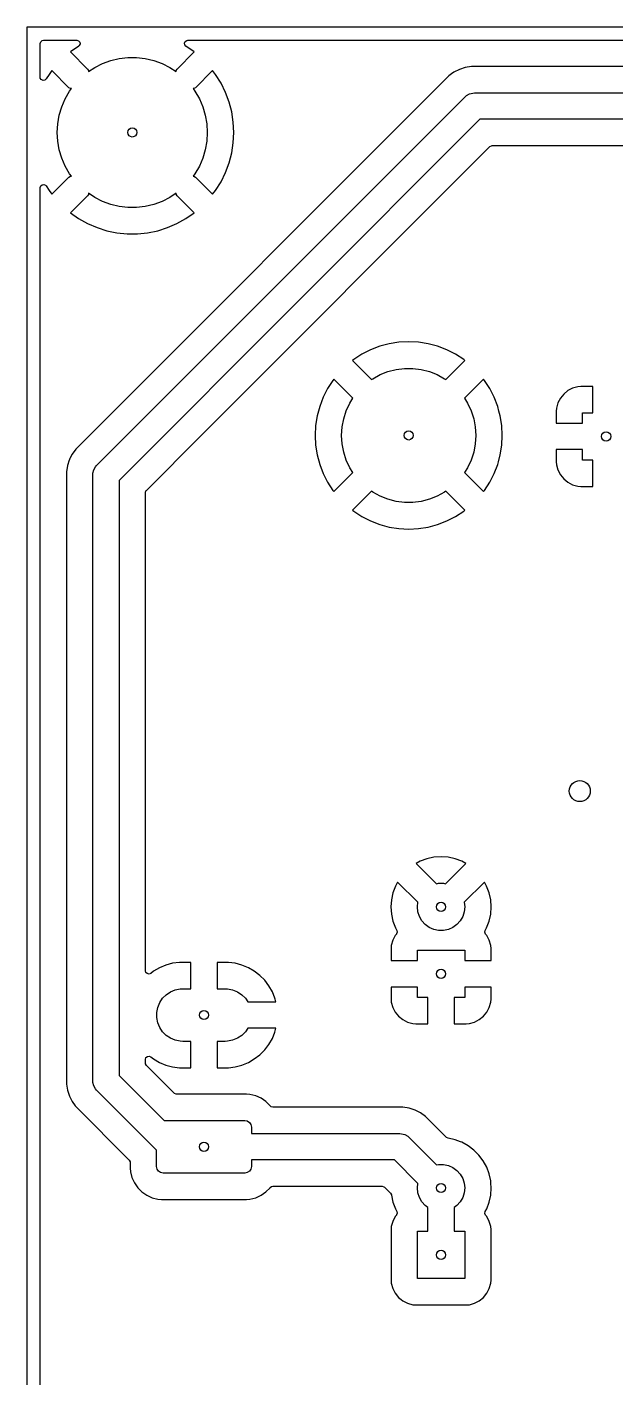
# Model space of a CAD drawing. Extents: x 50 to 210, y -150 to -70.
# Drawn here: x 50 to 72.3, y -121.3 to -70 of the extents above; entities that cross this region are included whole.
import ezdxf

# ---------------------------------------------------------------- set-up
doc = ezdxf.new("R2010")
doc.units = 0
doc.layers.add('BLACK', color=7, linetype='CONTINUOUS')

msp = doc.modelspace()

# ---------------------------------------------------------------- linework, layer by layer
at = {"layer": 'BLACK', "linetype": 'CONTINUOUS'}
for p, q in [((50, -70), (50, -150)), ((210, -70), (50, -70)), ((50.5005, -70.6245), (50.520185, -70.557461)), ((50.5005, -71.902689), (50.5005, -70.6245)), ((50.520185, -70.557461), (50.572989, -70.511706)), ((50.572989, -70.511706), (50.6245, -70.5005)), ((50.6245, -70.5005), (51.893337, -70.5005)), ((51.96345, -70.726726), (51.651178, -70.944072)), ((51.893337, -70.5005), (51.960376, -70.520185)), ((51.960376, -70.520185), (52.006131, -70.572989)), ((51.98705, -70.705703), (51.963073, -70.726184)), ((51.963073, -70.726184), (51.96345, -70.726726)), ((52.016075, -70.642147), (51.98705, -70.705703)), ((52.006131, -70.572989), (52.016075, -70.642147)), ((55.983689, -70.608584), (56.011815, -70.544626)), ((55.994606, -70.677596), (55.983689, -70.608584)), ((56.037362, -70.725558), (55.994606, -70.677596)), ((56.011815, -70.544626), (56.070055, -70.506027)), ((56.03655, -70.726726), (56.037362, -70.725558)), ((56.34882, -70.944072), (56.03655, -70.726726)), ((56.070055, -70.506027), (56.106663, -70.5005)), ((56.106663, -70.5005), (203.893337, -70.5005)), ((51.651178, -70.944072), (52.30098, -71.593874)), ((52.871173, -71.383084), (53.182611, -71.26973)), ((53.182611, -71.26973), (53.505103, -71.193298)), ((53.505103, -71.193298), (53.834287, -71.154822)), ((53.834287, -71.154822), (54.165713, -71.154822)), ((54.165713, -71.154822), (54.494897, -71.193298)), ((54.494897, -71.193298), (54.817389, -71.26973)), ((54.817389, -71.26973), (55.128827, -71.383084)), ((55.699018, -71.593873), (56.34882, -70.944072)), ((50.947123, -71.654229), (50.835999, -71.797792)), ((51.59539, -72.302497), (50.947123, -71.654229)), ((52.30098, -71.593874), (52.334465, -71.655197)), ((52.33185, -71.691749), (52.575, -71.531828)), ((52.334465, -71.655197), (52.33185, -71.691749)), ((52.575, -71.531828), (52.871173, -71.383084)), ((55.128827, -71.383084), (55.425, -71.531828)), ((55.425, -71.531828), (55.667865, -71.691563)), ((55.667183, -71.648511), (55.699018, -71.593873)), ((55.667865, -71.691563), (55.667183, -71.648511)), ((57.052875, -71.654229), (56.404609, -72.302496)), ((57.163996, -71.797786), (57.052875, -71.654229)), ((66.131141, -71.776543), (66.02249, -71.855483)), ((66.213566, -71.716657), (66.131141, -71.776543)), ((66.424003, -71.609433), (66.213566, -71.716657)), ((66.648631, -71.536446), (66.424003, -71.609433)), ((66.881903, -71.4995), (66.648631, -71.536446)), ((66.881908, -71.4995), (66.881903, -71.4995)), ((67.118092, -71.4995), (66.881908, -71.4995)), ((149.118092, -71.4995), (67.118092, -71.4995)), ((50.506017, -71.939264), (50.5005, -71.902689)), ((50.5446, -71.997515), (50.506017, -71.939264)), ((50.60855, -72.025659), (50.5446, -71.997515)), ((50.677565, -72.014761), (50.60855, -72.025659)), ((50.729732, -71.968281), (50.677565, -72.014761)), ((50.835999, -71.797792), (50.729732, -71.968281)), ((66.022487, -71.855485), (51.855484, -86.022488)), ((57.370561, -72.129186), (57.163996, -71.797786)), ((57.542531, -72.47977), (57.370561, -72.129186)), ((66.022488, -71.855485), (66.022487, -71.855485)), ((66.02249, -71.855483), (66.022488, -71.855485)), ((51.321876, -73.025243), (51.453147, -72.720922)), ((51.453147, -72.720922), (51.61886, -72.433899)), ((51.595621, -72.302728), (51.59539, -72.302497)), ((51.657032, -72.336051), (51.595621, -72.302728)), ((51.61886, -72.433899), (51.693731, -72.333329)), ((51.693731, -72.333329), (51.657032, -72.336051)), ((52.646447, -86.646447), (66.646447, -72.646447)), ((56.343286, -72.335981), (56.306272, -72.333333)), ((56.306272, -72.333333), (56.38114, -72.433899)), ((56.404609, -72.302496), (56.343286, -72.335981)), ((56.38114, -72.433899), (56.546853, -72.720922)), ((56.546853, -72.720922), (56.678124, -73.025243)), ((57.542537, -72.479785), (57.542531, -72.47977)), ((57.678154, -72.845962), (57.542537, -72.479785)), ((66.646447, -72.646447), (66.695603, -72.603338)), ((66.695603, -72.603338), (66.695619, -72.603323)), ((66.695619, -72.603323), (66.808658, -72.53806)), ((66.808658, -72.53806), (66.934737, -72.504277)), ((66.934737, -72.504277), (66.934752, -72.504277)), ((66.934752, -72.504277), (67, -72.5)), ((67, -72.5), (149, -72.5)), ((51.226822, -73.342745), (51.321876, -73.025243)), ((56.678124, -73.025243), (56.773178, -73.342745)), ((57.776037, -73.224009), (57.678154, -72.845962)), ((57.83517, -73.610001), (57.776037, -73.224009)), ((51.15, -74), (51.169271, -73.669135)), ((51.169271, -73.669135), (51.226822, -73.342745)), ((67.207106, -73.5), (53.5, -87.207106)), ((56.773178, -73.342745), (56.830729, -73.669135)), ((56.830729, -73.669135), (56.85, -74)), ((57.854947, -74), (57.83517, -73.610001)), ((148.792894, -73.5), (67.207106, -73.5)), ((51.169271, -74.330865), (51.15, -74)), ((51.226822, -74.657255), (51.169271, -74.330865)), ((56.830729, -74.330865), (56.773178, -74.657255)), ((56.85, -74), (56.830729, -74.330865)), ((57.83517, -74.389998), (57.854947, -74)), ((51.321876, -74.974757), (51.226822, -74.657255)), ((56.622028, -85.499999), (67.585208, -74.536819)), ((56.773178, -74.657255), (56.678124, -74.974757)), ((57.678154, -75.154037), (57.776037, -74.77599)), ((57.776037, -74.77599), (57.83517, -74.389998)), ((67.585208, -74.536819), (67.646531, -74.503334)), ((67.646531, -74.503334), (67.672889, -74.5005)), ((67.672889, -74.5005), (76.129449, -74.5005)), ((51.453147, -75.279078), (51.321876, -74.974757)), ((51.61886, -75.566101), (51.453147, -75.279078)), ((56.546853, -75.279078), (56.38114, -75.566101)), ((56.678124, -74.974757), (56.546853, -75.279078)), ((57.542537, -75.520214), (57.678154, -75.154037)), ((50.947123, -76.345769), (51.595389, -75.697502)), ((51.595389, -75.697502), (51.656712, -75.664017)), ((51.693726, -75.666664), (51.61886, -75.566101)), ((51.656712, -75.664017), (51.693726, -75.666664)), ((56.38114, -75.566101), (56.306269, -75.666669)), ((56.306269, -75.666669), (56.342965, -75.663947)), ((56.342965, -75.663947), (56.404376, -75.697269)), ((56.404376, -75.697269), (56.404609, -75.697502)), ((56.404609, -75.697502), (57.052875, -76.345769)), ((57.164002, -76.202205), (57.370561, -75.870813)), ((57.370561, -75.870813), (57.542531, -75.520229)), ((57.542531, -75.520229), (57.542537, -75.520214)), ((50.5005, -76.09731), (50.520185, -76.030271)), ((50.5005, -140.499999), (50.5005, -76.09731)), ((50.520185, -76.030271), (50.572989, -75.984516)), ((50.572989, -75.984516), (50.642147, -75.974572)), ((50.642147, -75.974572), (50.705703, -76.003597)), ((50.705703, -76.003597), (50.729732, -76.031718)), ((50.729732, -76.031718), (50.836003, -76.202213)), ((50.836003, -76.202213), (50.947123, -76.345769)), ((52.332815, -76.351487), (52.30098, -76.406125)), ((52.575, -76.468172), (52.332132, -76.308435)), ((52.332132, -76.308435), (52.332815, -76.351487)), ((55.668146, -76.308252), (55.425, -76.468172)), ((55.665533, -76.344802), (55.668146, -76.308252)), ((55.699018, -76.406125), (55.665533, -76.344802)), ((57.052875, -76.345769), (57.163999, -76.202209)), ((57.163999, -76.202209), (57.164002, -76.202205)), ((52.30098, -76.406125), (51.651178, -77.055926)), ((52.871173, -76.616916), (52.575, -76.468172)), ((53.182611, -76.73027), (52.871173, -76.616916)), ((53.505103, -76.806702), (53.182611, -76.73027)), ((53.834287, -76.845178), (53.505103, -76.806702)), ((54.165713, -76.845178), (53.834287, -76.845178)), ((54.494897, -76.806702), (54.165713, -76.845178)), ((54.817389, -76.73027), (54.494897, -76.806702)), ((55.128827, -76.616916), (54.817389, -76.73027)), ((55.425, -76.468172), (55.128827, -76.616916)), ((56.34882, -77.055926), (55.699018, -76.406125)), ((51.651178, -77.055926), (51.960869, -77.271477)), ((51.960869, -77.271477), (52.302307, -77.460992)), ((55.697692, -77.460992), (56.03913, -77.271477)), ((56.03913, -77.271477), (56.348819, -77.055927)), ((56.348819, -77.055927), (56.34882, -77.055926)), ((52.302307, -77.460992), (52.661164, -77.614989)), ((52.661164, -77.614989), (53.033737, -77.731884)), ((53.033737, -77.731884), (53.033743, -77.731885)), ((53.033743, -77.731885), (53.416258, -77.810494)), ((53.416258, -77.810494), (53.804749, -77.85)), ((53.804749, -77.85), (54.195251, -77.85)), ((54.195251, -77.85), (54.583741, -77.810494)), ((54.583741, -77.810494), (54.966256, -77.731885)), ((54.966256, -77.731885), (54.966262, -77.731884)), ((54.966262, -77.731884), (55.338835, -77.614989)), ((55.338835, -77.614989), (55.697692, -77.460992)), ((63.760904, -82.022809), (63.401476, -82.119118)), ((63.760906, -82.022809), (63.760904, -82.022809)), ((64.128413, -81.964602), (63.760906, -82.022809)), ((64.499999, -81.945128), (64.128413, -81.964602)), ((64.500001, -81.945128), (64.499999, -81.945128)), ((64.871586, -81.964602), (64.500001, -81.945128)), ((65.239094, -82.022809), (64.871586, -81.964602)), ((65.598523, -82.119118), (65.239094, -82.022809)), ((62.722559, -82.421393), (62.410495, -82.62405)), ((63.054099, -82.252464), (62.722559, -82.421393)), ((63.401476, -82.119118), (63.054099, -82.252464)), ((65.9459, -82.252464), (65.598523, -82.119118)), ((66.27744, -82.421393), (65.9459, -82.252464)), ((66.589491, -82.624041), (66.27744, -82.421393)), ((62.410495, -82.62405), (62.366657, -82.659549)), ((62.366657, -82.659549), (62.366657, -82.65955)), ((62.366657, -82.65955), (63.087555, -83.380448)), ((63.712007, -83.074806), (64.022178, -82.995168)), ((64.022178, -82.995168), (64.339884, -82.955032)), ((64.339884, -82.955032), (64.660116, -82.955032)), ((64.660116, -82.955032), (64.977822, -82.995168)), ((64.977822, -82.995168), (65.287993, -83.074806)), ((65.912444, -83.380447), (66.633342, -82.65955)), ((66.589504, -82.62405), (66.589491, -82.624041)), ((66.633342, -82.65955), (66.589504, -82.62405)), ((61.62405, -83.410495), (61.421393, -83.722559)), ((61.659549, -83.366657), (61.62405, -83.410495)), ((61.659551, -83.366657), (61.659549, -83.366657)), ((62.381502, -84.088608), (61.659551, -83.366657)), ((63.087555, -83.380448), (63.133642, -83.346964)), ((63.133642, -83.346964), (63.414263, -83.192691)), ((63.414263, -83.192691), (63.712007, -83.074806)), ((65.287993, -83.074806), (65.585737, -83.192691)), ((65.585737, -83.192691), (65.866358, -83.346964)), ((65.866358, -83.346964), (65.912444, -83.380447)), ((67.340449, -83.366656), (66.618497, -84.088607)), ((67.375957, -83.410505), (67.340449, -83.366656)), ((67.578606, -83.722559), (67.375957, -83.410505)), ((61.252464, -84.054099), (61.119118, -84.401476)), ((61.421393, -83.722559), (61.252464, -84.054099)), ((62.265418, -84.271528), (62.381502, -84.088608)), ((66.618497, -84.088607), (66.734582, -84.271528)), ((67.747535, -84.054099), (67.578606, -83.722559)), ((67.880881, -84.401476), (67.747535, -84.054099)), ((70.260721, -84.08687), (70.166557, -84.267138)), ((70.389246, -83.929246), (70.260721, -84.08687)), ((70.54687, -83.800721), (70.389246, -83.929246)), ((70.727138, -83.706557), (70.54687, -83.800721)), ((70.922671, -83.650609), (70.727138, -83.706557)), ((70.922674, -83.650608), (70.922671, -83.650609)), ((71.041999, -83.64), (70.922674, -83.650608)), ((71.5, -83.64), (71.041999, -83.64)), ((71.5, -84.64), (71.5, -83.64)), ((61.119118, -84.401476), (61.022809, -84.760904)), ((62.030113, -84.865841), (62.12907, -84.561282)), ((62.12907, -84.561282), (62.265418, -84.271528)), ((66.734582, -84.271528), (66.87093, -84.561282)), ((66.87093, -84.561282), (66.969887, -84.865841)), ((67.929252, -84.581999), (67.880881, -84.401476)), ((67.97719, -84.760904), (67.929252, -84.581999)), ((70.110608, -84.462674), (70.1, -84.581999)), ((70.1, -84.581999), (70.1, -85.04)), ((70.110609, -84.462671), (70.110608, -84.462674)), ((70.166557, -84.267138), (70.110609, -84.462671)), ((61.022809, -84.760906), (60.964602, -85.128413)), ((61.022809, -84.760904), (61.022809, -84.760906)), ((61.970108, -85.1804), (62.030113, -84.865841)), ((66.969887, -84.865841), (67.029892, -85.1804)), ((67.97719, -84.760906), (67.97719, -84.760904)), ((68.035397, -85.128413), (67.97719, -84.760906)), ((70.1, -85.04), (71.1, -85.04)), ((71.1, -85.04), (71.1, -84.64)), ((71.1, -84.64), (71.5, -84.64)), ((54.536819, -87.585208), (56.622028, -85.499999)), ((60.964602, -85.128413), (60.945128, -85.499999)), ((60.945128, -85.499999), (60.945128, -85.5)), ((60.945128, -85.5), (60.964602, -85.871586)), ((61.95, -85.5), (61.970108, -85.1804)), ((61.970108, -85.8196), (61.95, -85.5)), ((67.029892, -85.1804), (67.05, -85.5)), ((67.05, -85.5), (67.029892, -85.8196)), ((68.054872, -85.499999), (68.035397, -85.128413)), ((68.035397, -85.871586), (68.054872, -85.5)), ((68.054872, -85.5), (68.054872, -85.499999)), ((51.855484, -86.022488), (51.716655, -86.213567)), ((60.964602, -85.871586), (61.022809, -86.239093)), ((62.030113, -86.134159), (61.970108, -85.8196)), ((62.12907, -86.438718), (62.030113, -86.134159)), ((66.969887, -86.134159), (66.87093, -86.438718)), ((67.029892, -85.8196), (66.969887, -86.134159)), ((67.97719, -86.239093), (68.035397, -85.871586)), ((71.1, -86.04), (70.1, -86.04)), ((70.1, -86.04), (70.1, -86.498)), ((71.1, -86.44), (71.1, -86.04)), ((51.536446, -86.648631), (51.4995, -86.881902)), ((51.602438, -86.445534), (51.536446, -86.648631)), ((51.609432, -86.424008), (51.602438, -86.445534)), ((51.618325, -86.406555), (51.609432, -86.424008)), ((51.632444, -86.378844), (51.618325, -86.406555)), ((51.716655, -86.213567), (51.632444, -86.378844)), ((52.603338, -86.695603), (52.646447, -86.646447)), ((61.022809, -86.239093), (61.022809, -86.239095)), ((61.022809, -86.239095), (61.119118, -86.598523)), ((61.119118, -86.598523), (61.252464, -86.9459)), ((62.265418, -86.728472), (62.12907, -86.438718)), ((66.87093, -86.438718), (66.734582, -86.728472)), ((67.747535, -86.9459), (67.880881, -86.598523)), ((67.880881, -86.598523), (67.907816, -86.498)), ((67.907816, -86.498), (67.97719, -86.239095)), ((67.97719, -86.239095), (67.97719, -86.239093)), ((70.1, -86.498), (70.110608, -86.617325)), ((70.110608, -86.617325), (70.110609, -86.617328)), ((70.110609, -86.617328), (70.166557, -86.812861)), ((71.5, -86.44), (71.1, -86.44)), ((71.5, -87.44), (71.5, -86.44)), ((51.4995, -86.881902), (51.4995, -110.118097)), ((52.5, -87), (52.504277, -86.934752)), ((52.5, -110), (52.5, -87)), ((52.504277, -86.934737), (52.53806, -86.808658)), ((52.504277, -86.934752), (52.504277, -86.934737)), ((52.53806, -86.808658), (52.603323, -86.695619)), ((52.603323, -86.695619), (52.603338, -86.695603)), ((61.252464, -86.9459), (61.421393, -87.27744)), ((61.65955, -87.633342), (62.381501, -86.91139)), ((62.381501, -86.91139), (62.265418, -86.728472)), ((66.734582, -86.728472), (66.618497, -86.911391)), ((66.618497, -86.911391), (67.340448, -87.633342)), ((67.578606, -87.27744), (67.747535, -86.9459)), ((70.166557, -86.812861), (70.260721, -86.993129)), ((70.260721, -86.993129), (70.389246, -87.150753)), ((70.389246, -87.150753), (70.54687, -87.279278)), ((53.5, -87.207106), (53.5, -109.792894)), ((54.5005, -87.672889), (54.520185, -87.60585)), ((54.5005, -101.746036), (54.5005, -87.672889)), ((54.520185, -87.60585), (54.536819, -87.585208)), ((61.421393, -87.27744), (61.624041, -87.589491)), ((61.624041, -87.589491), (61.62405, -87.589504)), ((61.62405, -87.589504), (61.65955, -87.633342)), ((63.087554, -87.619551), (62.366656, -88.340449)), ((63.133642, -87.653036), (63.087554, -87.619551)), ((63.414263, -87.807309), (63.133642, -87.653036)), ((65.866358, -87.653036), (65.585737, -87.807309)), ((65.912444, -87.619551), (65.866358, -87.653036)), ((66.633342, -88.340449), (65.912444, -87.619551)), ((67.340448, -87.633342), (67.340449, -87.633341)), ((67.340449, -87.633341), (67.375946, -87.589509)), ((67.375946, -87.589509), (67.375949, -87.589505)), ((67.375949, -87.589505), (67.578606, -87.27744)), ((70.54687, -87.279278), (70.727138, -87.373442)), ((70.727138, -87.373442), (70.922671, -87.42939)), ((70.922671, -87.42939), (70.922674, -87.429391)), ((70.922674, -87.429391), (71.041999, -87.439999)), ((71.041999, -87.439999), (71.042002, -87.44)), ((71.042002, -87.44), (71.5, -87.44)), ((63.712007, -87.925194), (63.414263, -87.807309)), ((64.022178, -88.004832), (63.712007, -87.925194)), ((64.339884, -88.044968), (64.022178, -88.004832)), ((64.660116, -88.044968), (64.339884, -88.044968)), ((64.977822, -88.004832), (64.660116, -88.044968)), ((65.287993, -87.925194), (64.977822, -88.004832)), ((65.585737, -87.807309), (65.287993, -87.925194)), ((62.366656, -88.340449), (62.410505, -88.375957)), ((62.410505, -88.375957), (62.722559, -88.578606)), ((62.722559, -88.578606), (63.054099, -88.747535)), ((65.9459, -88.747535), (66.27744, -88.578606)), ((66.27744, -88.578606), (66.589505, -88.375949)), ((66.589505, -88.375949), (66.589509, -88.375946)), ((66.589509, -88.375946), (66.633341, -88.340449)), ((66.633341, -88.340449), (66.633342, -88.340449)), ((63.054099, -88.747535), (63.401476, -88.880881)), ((63.401476, -88.880881), (63.760905, -88.97719)), ((63.760905, -88.97719), (64.128413, -89.035397)), ((64.128413, -89.035397), (64.499999, -89.054872)), ((64.499999, -89.054872), (64.500001, -89.054872)), ((64.500001, -89.054872), (64.871586, -89.035397)), ((64.871586, -89.035397), (65.239093, -88.97719)), ((65.239093, -88.97719), (65.239095, -88.97719)), ((65.239095, -88.97719), (65.598523, -88.880881)), ((65.598523, -88.880881), (65.9459, -88.747535)), ((65.457902, -101.510537), (65.192345, -101.568305)), ((65.457909, -101.510536), (65.457902, -101.510537)), ((65.728999, -101.491147), (65.457909, -101.510536)), ((65.729001, -101.491147), (65.728999, -101.491147)), ((66.00009, -101.510536), (65.729001, -101.491147)), ((66.000097, -101.510537), (66.00009, -101.510536)), ((66.265654, -101.568305), (66.000097, -101.510537)), ((54.5005, -103.395998), (54.5005, -101.746036)), ((64.937694, -101.663285), (64.786144, -101.746036)), ((64.786144, -101.746036), (64.786144, -101.746037)), ((64.786144, -101.746037), (65.557495, -102.517388)), ((64.937699, -101.663283), (64.937694, -101.663285)), ((65.192345, -101.568305), (64.937699, -101.663283)), ((65.900505, -102.517388), (66.671854, -101.746037)), ((66.520306, -101.663285), (66.265654, -101.568305)), ((66.520311, -101.663287), (66.520306, -101.663285)), ((66.671854, -101.746036), (66.520311, -101.663287)), ((66.671854, -101.746037), (66.671854, -101.746036)), ((64.079036, -102.453144), (63.996285, -102.604694)), ((64.079037, -102.453144), (64.079036, -102.453144)), ((64.847345, -103.221452), (64.079037, -102.453144)), ((65.557495, -102.517388), (65.634924, -102.50093)), ((65.634924, -102.50093), (65.823076, -102.50093)), ((65.823076, -102.50093), (65.900505, -102.517388)), ((67.378961, -102.453144), (66.610654, -103.22145)), ((67.461712, -102.604689), (67.378961, -102.453144)), ((63.901305, -102.859345), (63.843537, -103.124902)), ((63.996283, -102.604699), (63.901305, -102.859345)), ((63.996285, -102.604694), (63.996283, -102.604699)), ((67.461714, -102.604693), (67.461712, -102.604689)), ((67.556694, -102.859345), (67.461714, -102.604693)), ((67.614462, -103.124902), (67.556694, -102.859345)), ((54.5005, -105.818747), (54.5005, -103.395998)), ((63.843536, -103.124909), (63.824147, -103.395998)), ((63.824147, -103.395998), (63.824147, -103.396001)), ((63.824147, -103.396001), (63.843536, -103.66709)), ((63.843537, -103.124902), (63.843536, -103.124909)), ((64.829, -103.396), (64.847345, -103.221452)), ((64.848667, -103.583121), (64.829, -103.396)), ((66.629, -103.396), (66.609333, -103.583121)), ((66.610654, -103.22145), (66.629, -103.396)), ((67.614463, -103.124909), (67.614462, -103.124902)), ((67.633853, -103.395998), (67.614463, -103.124909)), ((67.614463, -103.66709), (67.633853, -103.396001)), ((67.633853, -103.396001), (67.633853, -103.395998)), ((63.843536, -103.66709), (63.843537, -103.667097)), ((63.843537, -103.667097), (63.901305, -103.932654)), ((63.901305, -103.932654), (63.996285, -104.187306)), ((64.906809, -103.762063), (64.848667, -103.583121)), ((65.000885, -103.925007), (64.906809, -103.762063)), ((65.126782, -104.06483), (65.000885, -103.925007)), ((65.279, -104.175423), (65.126782, -104.06483)), ((66.331218, -104.06483), (66.179, -104.175423)), ((66.457115, -103.925007), (66.331218, -104.06483)), ((66.551191, -103.762063), (66.457115, -103.925007)), ((66.609333, -103.583121), (66.551191, -103.762063)), ((67.461716, -104.187299), (67.556694, -103.932654)), ((67.556694, -103.932654), (67.614462, -103.667097)), ((67.614462, -103.667097), (67.614463, -103.66709)), ((63.989723, -104.482866), (63.895556, -104.66314)), ((64.037627, -104.424117), (63.989723, -104.482866)), ((63.996285, -104.187306), (63.996287, -104.18731)), ((63.996287, -104.18731), (64.050356, -104.28633)), ((64.040791, -104.420068), (64.037627, -104.424117)), ((64.065208, -104.354603), (64.040791, -104.420068)), ((64.050356, -104.28633), (64.065208, -104.354603)), ((65.450885, -104.251951), (65.279, -104.175423)), ((65.634924, -104.29107), (65.450885, -104.251951)), ((65.823076, -104.29107), (65.634924, -104.29107)), ((66.007115, -104.251951), (65.823076, -104.29107)), ((66.179, -104.175423), (66.007115, -104.251951)), ((67.393263, -104.359722), (67.405272, -104.290893)), ((67.420373, -104.424118), (67.393263, -104.359722)), ((67.405272, -104.290893), (67.407642, -104.286329)), ((67.407642, -104.286329), (67.461716, -104.187299)), ((67.468277, -104.482866), (67.420373, -104.424118)), ((67.562442, -104.663138), (67.468277, -104.482866)), ((63.839608, -104.858674), (63.829, -104.977999)), ((63.829, -104.977999), (63.829, -105.436)), ((63.839609, -104.858671), (63.839608, -104.858674)), ((63.895556, -104.66314), (63.839609, -104.858671)), ((64.829, -105.436), (64.829, -105.036)), ((64.829, -105.036), (66.629, -105.036)), ((66.629, -105.036), (66.629, -105.436)), ((67.61839, -104.858671), (67.562442, -104.663138)), ((67.618391, -104.858674), (67.61839, -104.858671)), ((67.628999, -104.977999), (67.618391, -104.858674)), ((67.629, -104.978002), (67.628999, -104.977999)), ((67.629, -105.436), (67.629, -104.978002)), ((55.278244, -105.602075), (55.036028, -105.702404)), ((55.531479, -105.534222), (55.278244, -105.602075)), ((55.53149, -105.53422), (55.531479, -105.534222)), ((55.791405, -105.5), (55.53149, -105.53422)), ((56.2225, -105.5), (55.791405, -105.5)), ((56.2225, -106.5), (56.2225, -105.5)), ((57.653594, -105.5), (57.2225, -105.5)), ((57.2225, -105.5), (57.2225, -106.5)), ((57.913509, -105.53422), (57.653594, -105.5)), ((57.91352, -105.534222), (57.913509, -105.53422)), ((58.166755, -105.602075), (57.91352, -105.534222)), ((58.408971, -105.702404), (58.166755, -105.602075)), ((63.829, -105.436), (64.829, -105.436)), ((66.629, -105.436), (67.629, -105.436)), ((54.516382, -105.879464), (54.5005, -105.818747)), ((54.566372, -105.928278), (54.516382, -105.879464)), ((54.634817, -105.942317), (54.566372, -105.928278)), ((54.699986, -105.917123), (54.634817, -105.942317)), ((54.808971, -105.833496), (54.699986, -105.917123)), ((55.036017, -105.702409), (54.808971, -105.833496)), ((55.036028, -105.702404), (55.036017, -105.702409)), ((58.408982, -105.702409), (58.408971, -105.702404)), ((58.636028, -105.833496), (58.408982, -105.702409)), ((58.844019, -105.993092), (58.636028, -105.833496)), ((58.844026, -105.993098), (58.844019, -105.993092)), ((59.029401, -106.178473), (58.844026, -105.993098)), ((55.288107, -106.72699), (55.451103, -106.618079)), ((55.451103, -106.618079), (55.632215, -106.54306)), ((55.632215, -106.54306), (55.824483, -106.504815)), ((55.824483, -106.504815), (55.9225, -106.5)), ((55.9225, -106.5), (56.2225, -106.5)), ((57.2225, -106.5), (57.5225, -106.5)), ((57.5225, -106.5), (57.620517, -106.504815)), ((57.620517, -106.504815), (57.812785, -106.54306)), ((57.812785, -106.54306), (57.993897, -106.618079)), ((57.993897, -106.618079), (58.156893, -106.72699)), ((59.029407, -106.17848), (59.029401, -106.178473)), ((59.189003, -106.386471), (59.029407, -106.17848)), ((59.32009, -106.613517), (59.189003, -106.386471)), ((59.320095, -106.613528), (59.32009, -106.613517)), ((59.420423, -106.855741), (59.320095, -106.613528)), ((64.829, -106.436), (63.829, -106.436)), ((63.829, -106.436), (63.829, -106.894)), ((64.829, -106.836), (64.829, -106.436)), ((67.629, -106.436), (66.629, -106.436)), ((66.629, -106.436), (66.629, -106.836)), ((67.629, -106.893998), (67.629, -106.436)), ((54.96556, -107.209715), (55.040579, -107.028603)), ((55.040579, -107.028603), (55.14949, -106.865607)), ((55.14949, -106.865607), (55.288107, -106.72699)), ((58.156893, -106.72699), (58.29551, -106.865607)), ((58.29551, -106.865607), (58.385309, -107)), ((58.385309, -107), (59.459078, -107)), ((59.430675, -106.894), (59.420423, -106.855741)), ((59.459077, -106.999999), (59.430675, -106.894)), ((59.459078, -107), (59.459077, -106.999999)), ((63.829, -106.894), (63.839608, -107.013325)), ((63.839608, -107.013325), (63.839609, -107.013328)), ((63.839609, -107.013328), (63.895557, -107.208861)), ((65.229, -106.836), (64.829, -106.836)), ((65.229, -107.836), (65.229, -106.836)), ((66.629, -106.836), (66.229, -106.836)), ((66.229, -106.836), (66.229, -107.836)), ((67.562442, -107.208861), (67.61839, -107.013328)), ((67.61839, -107.013328), (67.618391, -107.013325)), ((67.618391, -107.013325), (67.628999, -106.894)), ((67.628999, -106.894), (67.629, -106.893998)), ((54.927315, -107.401983), (54.96556, -107.209715)), ((54.927315, -107.598017), (54.927315, -107.401983)), ((54.96556, -107.790285), (54.927315, -107.598017)), ((63.895557, -107.208861), (63.989721, -107.389129)), ((63.989721, -107.389129), (64.118246, -107.546753)), ((64.118246, -107.546753), (64.27587, -107.675278)), ((64.27587, -107.675278), (64.456138, -107.769442)), ((67.001861, -107.769442), (67.182129, -107.675278)), ((67.182129, -107.675278), (67.339753, -107.546753)), ((67.339753, -107.546753), (67.468278, -107.389129)), ((67.468278, -107.389129), (67.562442, -107.208861)), ((55.040579, -107.971397), (54.96556, -107.790285)), ((55.14949, -108.134393), (55.040579, -107.971397)), ((55.288107, -108.27301), (55.14949, -108.134393)), ((58.29551, -108.134393), (58.156893, -108.27301)), ((58.385309, -108), (58.29551, -108.134393)), ((59.459078, -108), (58.385309, -108)), ((59.320095, -108.386471), (59.420423, -108.144258)), ((59.420423, -108.144258), (59.459078, -108)), ((64.456138, -107.769442), (64.651671, -107.82539)), ((64.651671, -107.82539), (64.651674, -107.825391)), ((64.651674, -107.825391), (64.770999, -107.835999)), ((64.770999, -107.835999), (64.771002, -107.836)), ((64.771002, -107.836), (65.229, -107.836)), ((66.229, -107.836), (66.686998, -107.836)), ((66.686998, -107.836), (66.687, -107.835999)), ((66.687, -107.835999), (66.806325, -107.825391)), ((66.806325, -107.825391), (66.806328, -107.82539)), ((66.806328, -107.82539), (67.001861, -107.769442)), ((55.451103, -108.381921), (55.288107, -108.27301)), ((55.632215, -108.45694), (55.451103, -108.381921)), ((55.824483, -108.495185), (55.632215, -108.45694)), ((55.9225, -108.5), (55.824483, -108.495185)), ((56.2225, -108.5), (55.9225, -108.5)), ((56.2225, -109.5), (56.2225, -108.5)), ((57.5225, -108.5), (57.2225, -108.5)), ((57.2225, -108.5), (57.2225, -109.5)), ((57.620517, -108.495185), (57.5225, -108.5)), ((57.812785, -108.45694), (57.620517, -108.495185)), ((57.993897, -108.381921), (57.812785, -108.45694)), ((58.156893, -108.27301), (57.993897, -108.381921)), ((59.029407, -108.821519), (59.189003, -108.613528)), ((59.189003, -108.613528), (59.32009, -108.386482)), ((59.32009, -108.386482), (59.320095, -108.386471)), ((54.5005, -109.181252), (54.520185, -109.114213)), ((54.5005, -109.327111), (54.5005, -109.181252)), ((54.520185, -109.114213), (54.572989, -109.068458)), ((54.572989, -109.068458), (54.642147, -109.058514)), ((54.642147, -109.058514), (54.699987, -109.082876)), ((54.699987, -109.082876), (54.808975, -109.166506)), ((54.808975, -109.166506), (55.036017, -109.29759)), ((58.408982, -109.29759), (58.636028, -109.166503)), ((58.636028, -109.166503), (58.844019, -109.006907)), ((58.844019, -109.006907), (58.844026, -109.006901)), ((58.844026, -109.006901), (59.029401, -108.821526)), ((59.029401, -108.821526), (59.029407, -108.821519)), ((54.503334, -109.353469), (54.5005, -109.327111)), ((54.536819, -109.414792), (54.503334, -109.353469)), ((55.585208, -110.463181), (54.536819, -109.414792)), ((55.036017, -109.29759), (55.036028, -109.297595)), ((55.036028, -109.297595), (55.278244, -109.397924)), ((55.278244, -109.397924), (55.531479, -109.465777)), ((55.531479, -109.465777), (55.53149, -109.465779)), ((55.53149, -109.465779), (55.791405, -109.499999)), ((55.791405, -109.499999), (55.79142, -109.5)), ((55.79142, -109.5), (56.2225, -109.5)), ((57.2225, -109.5), (57.65358, -109.5)), ((57.65358, -109.5), (57.653594, -109.499999)), ((57.653594, -109.499999), (57.913509, -109.465779)), ((57.913509, -109.465779), (57.91352, -109.465777)), ((57.91352, -109.465777), (58.166755, -109.397924)), ((58.166755, -109.397924), (58.408971, -109.297595)), ((58.408971, -109.297595), (58.408982, -109.29759)), ((51.4995, -110.118097), (51.536446, -110.351368)), ((52.504277, -110.065247), (52.5, -110)), ((52.504277, -110.065263), (52.504277, -110.065247)), ((52.53806, -110.191342), (52.504277, -110.065263)), ((52.603323, -110.304381), (52.53806, -110.191342)), ((53.5, -109.792894), (55.207106, -111.5)), ((51.536446, -110.351368), (51.609433, -110.575996)), ((51.609433, -110.575996), (51.651212, -110.657991)), ((51.651212, -110.657991), (51.716657, -110.786434)), ((52.603338, -110.304396), (52.603323, -110.304381)), ((52.646447, -110.353553), (52.603338, -110.304396)), ((54.9225, -112.629606), (52.646447, -110.353553)), ((55.60585, -110.479815), (55.585208, -110.463181)), ((55.672889, -110.4995), (55.60585, -110.479815)), ((58.336717, -110.4995), (55.672889, -110.4995)), ((58.336722, -110.4995), (58.336717, -110.4995)), ((58.468913, -110.509904), (58.336722, -110.4995)), ((58.46892, -110.509905), (58.468913, -110.509904)), ((58.687178, -110.564902), (58.46892, -110.509905)), ((58.687181, -110.564903), (58.687178, -110.564902)), ((58.687183, -110.564904), (58.687181, -110.564903)), ((58.892126, -110.657993), (58.687183, -110.564904)), ((58.89213, -110.657995), (58.892126, -110.657993)), ((58.892132, -110.657997), (58.89213, -110.657995)), ((59.077145, -110.786174), (58.892132, -110.657997)), ((51.716657, -110.786434), (51.832114, -110.945346)), ((51.832114, -110.945346), (51.855484, -110.977511)), ((51.855484, -110.977511), (53.885681, -113.007708)), ((59.07715, -110.786178), (59.077145, -110.786174)), ((59.077154, -110.786181), (59.07715, -110.786178)), ((59.077157, -110.786184), (59.077154, -110.786181)), ((59.236315, -110.945342), (59.077157, -110.786184)), ((59.236323, -110.945351), (59.236315, -110.945342)), ((59.236852, -110.946115), (59.236323, -110.945351)), ((59.237412, -110.946656), (59.236852, -110.946115)), ((59.239892, -110.949626), (59.237412, -110.946656)), ((59.240211, -110.949359), (59.239892, -110.949626)), ((59.271742, -110.979815), (59.240211, -110.949359)), ((59.338781, -110.9995), (59.271742, -110.979815)), ((64.283092, -110.9995), (59.338781, -110.9995)), ((64.283097, -110.9995), (64.283092, -110.9995)), ((64.516368, -111.036446), (64.283097, -110.9995)), ((64.740996, -111.109433), (64.516368, -111.036446)), ((64.951434, -111.216657), (64.740996, -111.109433)), ((65.142511, -111.355484), (64.951434, -111.216657)), ((55.207106, -111.5), (58.2725, -111.5)), ((58.2725, -111.5), (58.368171, -111.51903)), ((58.368171, -111.51903), (58.449277, -111.573223)), ((58.449277, -111.573223), (58.50347, -111.654329)), ((58.50347, -111.654329), (58.5225, -111.75)), ((58.5225, -111.75), (58.5225, -112)), ((65.929989, -112.142962), (65.142511, -111.355484)), ((58.5225, -112), (64.165, -112)), ((64.165, -112), (64.230248, -112.004277)), ((64.230248, -112.004277), (64.230263, -112.004277)), ((64.230263, -112.004277), (64.356342, -112.03806)), ((64.356342, -112.03806), (64.469381, -112.103323)), ((64.469381, -112.103323), (64.469396, -112.103338)), ((64.469396, -112.103338), (64.518553, -112.146447)), ((64.518553, -112.146447), (65.557494, -113.185388)), ((65.936468, -112.148994), (65.929989, -112.142962)), ((65.996029, -112.176194), (65.936468, -112.148994)), ((65.995833, -112.177097), (65.996029, -112.176194)), ((65.99998, -112.177999), (65.995833, -112.177097)), ((66.000024, -112.178019), (65.99998, -112.177999)), ((66.000163, -112.178039), (66.000024, -112.178019)), ((66.265793, -112.235823), (66.000163, -112.178039)), ((66.265794, -112.235823), (66.265793, -112.235823)), ((66.265801, -112.235825), (66.265794, -112.235823)), ((66.47092, -112.31233), (66.265801, -112.235825)), ((54.9225, -113.25), (54.9225, -112.629606)), ((66.520519, -112.33083), (66.47092, -112.31233)), ((66.759107, -112.461109), (66.520518, -112.33083)), ((66.520518, -112.33083), (66.520519, -112.33083)), ((66.759108, -112.46111), (66.759107, -112.461109)), ((66.759113, -112.461113), (66.759108, -112.46111)), ((66.976742, -112.624029), (66.759113, -112.461113)), ((66.976746, -112.624033), (66.976742, -112.624029)), ((66.976752, -112.624038), (66.976746, -112.624033)), ((67.168961, -112.816247), (66.976752, -112.624038)), ((53.885681, -113.007708), (53.919166, -113.069031)), ((53.919166, -113.069031), (53.922, -113.095388)), ((53.922, -113.095388), (53.922, -113.314207)), ((53.922, -113.314207), (53.922001, -113.314223)), ((53.922001, -113.314223), (53.932404, -113.446413)), ((54.94153, -113.345671), (54.9225, -113.25)), ((58.5225, -113.25), (58.50347, -113.345671)), ((63.957894, -113), (58.5225, -113)), ((58.5225, -113), (58.5225, -113.25)), ((64.847345, -113.889451), (63.957894, -113)), ((65.557494, -113.185388), (65.634924, -113.16893)), ((65.634924, -113.16893), (65.823076, -113.16893)), ((65.823076, -113.16893), (66.007115, -113.208049)), ((66.007115, -113.208049), (66.179, -113.284577)), ((66.179, -113.284577), (66.331218, -113.39517)), ((67.168966, -112.816253), (67.168961, -112.816247)), ((67.168971, -112.816258), (67.168966, -112.816253)), ((67.331887, -113.033887), (67.168971, -112.816258)), ((67.331889, -113.033891), (67.331887, -113.033887)), ((67.33189, -113.033892), (67.331889, -113.033891)), ((67.462169, -113.27248), (67.33189, -113.033892)), ((67.46217, -113.272484), (67.462169, -113.27248)), ((67.462172, -113.272487), (67.46217, -113.272484)), ((67.557175, -113.527199), (67.462172, -113.272487)), ((53.932404, -113.446413), (53.932405, -113.44642)), ((53.932405, -113.44642), (53.987402, -113.664678)), ((53.987402, -113.664678), (53.987403, -113.664681)), ((53.987403, -113.664681), (54.080491, -113.869622)), ((54.995723, -113.426777), (54.94153, -113.345671)), ((55.076829, -113.48097), (54.995723, -113.426777)), ((55.1725, -113.5), (55.076829, -113.48097)), ((58.2725, -113.5), (55.1725, -113.5)), ((58.368171, -113.48097), (58.2725, -113.5)), ((58.449277, -113.426777), (58.368171, -113.48097)), ((58.50347, -113.345671), (58.449277, -113.426777)), ((66.331218, -113.39517), (66.457115, -113.534993)), ((66.457115, -113.534993), (66.551191, -113.697937)), ((66.551191, -113.697937), (66.609333, -113.876879)), ((67.614961, -113.79284), (67.557175, -113.527199)), ((67.622245, -113.894688), (67.614961, -113.79284)), ((54.080491, -113.869622), (54.080497, -113.869632)), ((54.080497, -113.869632), (54.208674, -114.054645)), ((54.208674, -114.054645), (54.208678, -114.05465)), ((54.208678, -114.05465), (54.208681, -114.054654)), ((54.208681, -114.054654), (54.367846, -114.213819)), ((54.367846, -114.213819), (54.36785, -114.213822)), ((54.36785, -114.213822), (54.367854, -114.213825)), ((54.367854, -114.213825), (54.396349, -114.233566)), ((54.396349, -114.233566), (54.552874, -114.342007)), ((54.552874, -114.342007), (54.757817, -114.435096)), ((58.687183, -114.435096), (58.892126, -114.342007)), ((58.892126, -114.342007), (59.077154, -114.213819)), ((59.077154, -114.213819), (59.236319, -114.054654)), ((59.236319, -114.054654), (59.236852, -114.053885)), ((59.236852, -114.053885), (59.237185, -114.053616)), ((59.237185, -114.053616), (59.239892, -114.050374)), ((59.239892, -114.050374), (59.240534, -114.05091)), ((59.240534, -114.05091), (59.29121, -114.009988)), ((59.29121, -114.009988), (59.338781, -114.0005)), ((59.338781, -114.0005), (63.492111, -114.0005)), ((63.492111, -114.0005), (63.55915, -114.020185)), ((63.55915, -114.020185), (63.579792, -114.036819)), ((63.579792, -114.036819), (63.807962, -114.264989)), ((63.807962, -114.264989), (63.841447, -114.326312)), ((63.841447, -114.326312), (63.843019, -114.335024)), ((63.843019, -114.335024), (63.843039, -114.335163)), ((63.843039, -114.335163), (63.900823, -114.600793)), ((64.829, -114.064), (64.847345, -113.889451)), ((64.848667, -114.251121), (64.829, -114.064)), ((64.906809, -114.430063), (64.848667, -114.251121)), ((66.609333, -114.251121), (66.551191, -114.430063)), ((66.609333, -113.876879), (66.629, -114.064)), ((66.629, -114.064), (66.609333, -114.251121)), ((67.557175, -114.600801), (67.614961, -114.33516)), ((67.614961, -114.33516), (67.634355, -114.064)), ((67.63338, -114.050374), (67.622245, -113.894688)), ((67.634355, -114.064), (67.63338, -114.050374)), ((54.757817, -114.435096), (54.757821, -114.435097)), ((54.757821, -114.435097), (54.976079, -114.490094)), ((54.976079, -114.490094), (54.976081, -114.490094)), ((54.976081, -114.490094), (54.976088, -114.490096)), ((54.976088, -114.490096), (55.108283, -114.5005)), ((55.108283, -114.5005), (58.336716, -114.500499)), ((58.336716, -114.500499), (58.468912, -114.490096)), ((58.468912, -114.490096), (58.687183, -114.435096)), ((63.900823, -114.600793), (63.900825, -114.600801)), ((63.900825, -114.600801), (63.948137, -114.727648)), ((63.948137, -114.727648), (63.99583, -114.855518)), ((63.99583, -114.855518), (64.049756, -114.954275)), ((65.000885, -114.593007), (64.906809, -114.430063)), ((65.126782, -114.73283), (65.000885, -114.593007)), ((65.229, -114.807095), (65.126782, -114.73283)), ((65.229, -115.704), (65.229, -114.807095)), ((66.331218, -114.73283), (66.229, -114.807095)), ((66.229, -114.807095), (66.229, -115.704)), ((66.457115, -114.593007), (66.331218, -114.73283)), ((66.551191, -114.430063), (66.457115, -114.593007)), ((67.408243, -114.954275), (67.462172, -114.855513)), ((67.462172, -114.855513), (67.557175, -114.600801)), ((63.895089, -115.330954), (63.839114, -115.526583)), ((63.989303, -115.150591), (63.895089, -115.330954)), ((64.037027, -115.092062), (63.989303, -115.150591)), ((64.040191, -115.088012), (64.037027, -115.092062)), ((64.064608, -115.022548), (64.040191, -115.088012)), ((64.049756, -114.954275), (64.064608, -115.022548)), ((67.393864, -115.027666), (67.405873, -114.958837)), ((67.420973, -115.092063), (67.393864, -115.027666)), ((67.405873, -114.958837), (67.408243, -114.954275)), ((67.468698, -115.150593), (67.420973, -115.092063)), ((67.562909, -115.330951), (67.468698, -115.150593)), ((67.618886, -115.526582), (67.562909, -115.330951)), ((63.828895, -115.641527), (63.8285, -115.645966)), ((63.8285, -115.645966), (63.8285, -117.562028)), ((63.832514, -115.600819), (63.828895, -115.641527)), ((63.839113, -115.526586), (63.832514, -115.600819)), ((63.839114, -115.526583), (63.839113, -115.526586)), ((64.829, -117.504), (64.829, -115.704)), ((64.829, -115.704), (65.229, -115.704)), ((66.229, -115.704), (66.629, -115.704)), ((66.629, -115.704), (66.629, -117.504)), ((67.629499, -115.645964), (67.618886, -115.526582)), ((67.6295, -117.562037), (67.629499, -115.645964)), ((63.8285, -117.562028), (63.828501, -117.562034)), ((63.828501, -117.562034), (63.839113, -117.681415)), ((63.839113, -117.681415), (63.895089, -117.877045)), ((63.895089, -117.877045), (63.89509, -117.877048)), ((63.89509, -117.877048), (63.895091, -117.877049)), ((63.895091, -117.877049), (63.989302, -118.057407)), ((66.629, -117.504), (64.829, -117.504)), ((67.468698, -118.057407), (67.562909, -117.877049)), ((67.562909, -117.877049), (67.618886, -117.681418)), ((67.618886, -117.681418), (67.6295, -117.562037)), ((63.989302, -118.057407), (63.989304, -118.057409)), ((63.989304, -118.057409), (64.11789, -118.215109)), ((64.11789, -118.215109), (64.211803, -118.291684)), ((64.211803, -118.291684), (64.275593, -118.343698)), ((64.275593, -118.343698), (64.455951, -118.437909)), ((64.455951, -118.437909), (64.651582, -118.493886)), ((66.806418, -118.493886), (67.002049, -118.437909)), ((67.002049, -118.437909), (67.182407, -118.343698)), ((67.182407, -118.343698), (67.340109, -118.215109)), ((67.340109, -118.215109), (67.468698, -118.057407)), ((64.651582, -118.493886), (64.770963, -118.5045)), ((64.770963, -118.5045), (66.687036, -118.504499)), ((66.687036, -118.504499), (66.806418, -118.493886))]:
    msp.add_line(p, q, dxfattribs=at)
at = {"layer": 'BLACK'}
for centre, radius in [((54, -74), 0.175), ((54, -74), 0.175), ((64.5, -85.5), 0.175), ((64.5, -85.5), 0.175), ((72, -85.54), 0.175), ((72, -85.54), 0.175), ((71, -99), 0.4), ((65.729, -103.396), 0.175), ((65.729, -103.396), 0.175), ((65.729, -105.936), 0.175), ((65.729, -105.936), 0.175), ((56.7225, -107.5), 0.175), ((56.7225, -107.5), 0.175), ((56.7225, -112.5), 0.175), ((56.7225, -112.5), 0.175), ((65.729, -114.064), 0.175), ((65.729, -114.064), 0.175), ((65.729, -116.604), 0.175), ((65.729, -116.604), 0.175)]:
    msp.add_circle(centre, radius, dxfattribs=at)

doc.saveas('drawing.dxf')
